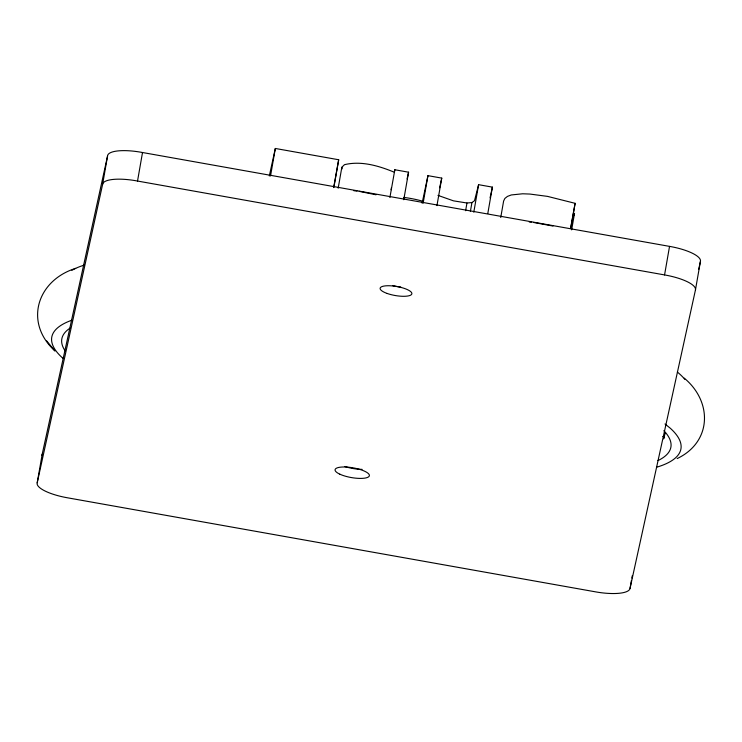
<?xml version="1.0" encoding="UTF-8"?>
<svg xmlns="http://www.w3.org/2000/svg" width="742" height="742" viewBox="0 0 742 742"><rect width="100%" height="100%" fill="white"/><g stroke="black" fill="none" stroke-linecap="round" stroke-linejoin="round"><path stroke-width="1.11" d="M37.211 482.764L42.192 454.234L107.571 155.931A31.999 9.09 9.9 0 1 142.51 152.518L669.544 246.381A32.936 9.349 9.9 0 1 700.411 261.527L695.43 290.057L630.041 588.35A32.834 9.321 9.9 0 1 595.112 591.773L68.079 497.901A32.62 9.266 9.9 0 1 37.211 482.764L102.591 184.47L107.571 155.931M102.591 184.47A31.999 9.09 9.9 0 1 137.53 181.048L142.51 152.518M270.533 175.984L275.328 148.465L338.686 159.753L333.881 187.272M333.659 187.605L338.686 159.753M338.185 188.199L341.839 167.284L344.464 164.687C361.178 160.587 378.772 165.818 394.299 172.218L394.846 169.751L408.573 172.2L403.769 199.719M391.099 189.757L391.479 187.55M389.884 197.53L394.846 169.751M422.115 203.178L427.948 175.65L441.75 178.108L436.945 205.627M423.144 203.169L427.948 175.65M465.614 210.709L466.959 203.002L471.94 202.547L474.509 200.711L478.599 184.675L492.4 187.132L487.791 213.548M470.4 211.349L471.94 202.547M473.795 212.184L478.599 184.675M500.739 217.517L503.623 200.999L504.894 198.42L507.445 196.407L511.275 194.96L522.656 193.783L529.927 194.061L547.503 196.38L575.115 203.327L570.7 228.638M570.542 228.48L575.115 203.327M571.637 229.862L574.521 213.353L574.058 215.458M695.43 290.057A32.936 9.349 9.9 0 0 664.563 274.92L669.544 246.381M630.041 588.35L631.442 580.365M631.841 578.083L632.24 575.801M663.997 436.621L663.608 438.874L665.324 432.669M269.3 175.993L275.328 148.465M407.08 178.98L408.573 172.2M439.616 187.819L441.75 178.108M490.054 197.854L492.4 187.132M698.676 269.429L700.411 261.527M677.168 458.575C711.884 442.028 712.682 401.756 684.245 378.142M75.693 268.354C37.026 280.42 23.725 322.594 55.019 351.003L46.653 340.893M529.269 222.016L531.337 222.229M353.795 190.703L357.041 191.102M359.202 191.362L376.008 194.775M466.959 203.002L453.464 200.841L437.965 195.378M533.405 222.442L552.976 226.041M137.53 181.048L664.563 274.92M662.773 436.463L664.535 437.168M664.99 423.988L670.267 428.217A158.074 44.9 9.9 0 1 656.735 467.191M341.839 167.284L342.118 168.87M42.108 455.486A32.62 9.266 9.9 0 1 42.192 454.234M400.736 287.015A16.111 4.573 9.9 0 1 392.527 285.549M362.087 469.361A17.409 4.944 9.9 0 1 344.919 466.514M65.101 350.808A147.881 41.997 9.9 0 1 69.989 328.168M663.867 430.666A147.881 41.997 9.9 0 1 657.95 460.587M677.363 372.048A158.074 44.9 9.9 0 1 684.903 379.422M62.866 358.238A158.074 44.9 9.9 0 1 71.77 320.247M71.863 270.338A158.074 44.9 9.9 0 1 84.338 265.07M403.75 197.381A38.25 10.861 9.9 0 1 422.161 201.063M387.222 293.48A16.111 4.573 9.9 0 0 411.856 293.841A16.111 4.573 9.9 0 0 388.919 285.735A16.111 4.573 9.9 0 0 387.222 293.48M339.836 474.184A17.409 4.944 9.9 0 0 368.718 476.735A17.409 4.944 9.9 0 0 348.109 467.172A17.409 4.944 9.9 0 0 339.836 474.184"/></g></svg>
